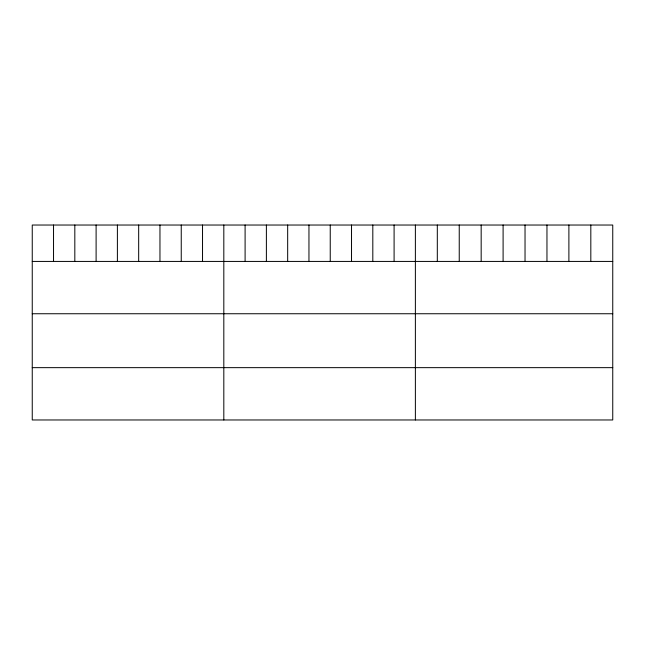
<?xml version="1.0" encoding="UTF-8"?>
<svg xmlns="http://www.w3.org/2000/svg" width="645" height="645" viewBox="0 0 645 645"><rect width="100%" height="100%" fill="white"/><g stroke="black" fill="none" stroke-linecap="round" stroke-linejoin="round"><path stroke-width="0.97" d="M612.75 261.427L612.75 419.968L32.25 419.968L32.25 225.032L612.75 225.032L612.75 261.427L32.25 261.427M32.25 313.744L612.75 313.744M32.25 367.65L612.75 367.65M590.82 225.032L590.82 261.427M568.89 225.032L568.89 261.427M546.96 225.032L546.96 261.427M525.03 225.032L525.03 261.427M503.1 225.032L503.1 261.427M481.17 225.032L481.17 261.427M459.24 225.032L459.24 261.427M437.31 225.032L437.31 261.427M415.38 225.032L415.38 419.968M394.095 225.032L394.095 261.427M372.81 225.032L372.81 261.427M351.525 225.032L351.525 261.427M330.24 225.032L330.24 261.427M308.955 225.032L308.955 261.427M287.67 225.032L287.67 261.427M266.385 225.032L266.385 261.427M245.1 225.032L245.1 261.427M223.815 225.032L223.815 419.968M202.53 225.032L202.53 261.427M181.245 225.032L181.245 261.427M159.96 225.032L159.96 261.427M138.675 225.032L138.675 261.427M117.39 225.032L117.39 261.427M96.105 225.032L96.105 261.427M74.82 225.032L74.82 261.427M53.535 225.032L53.535 261.427"/></g></svg>
